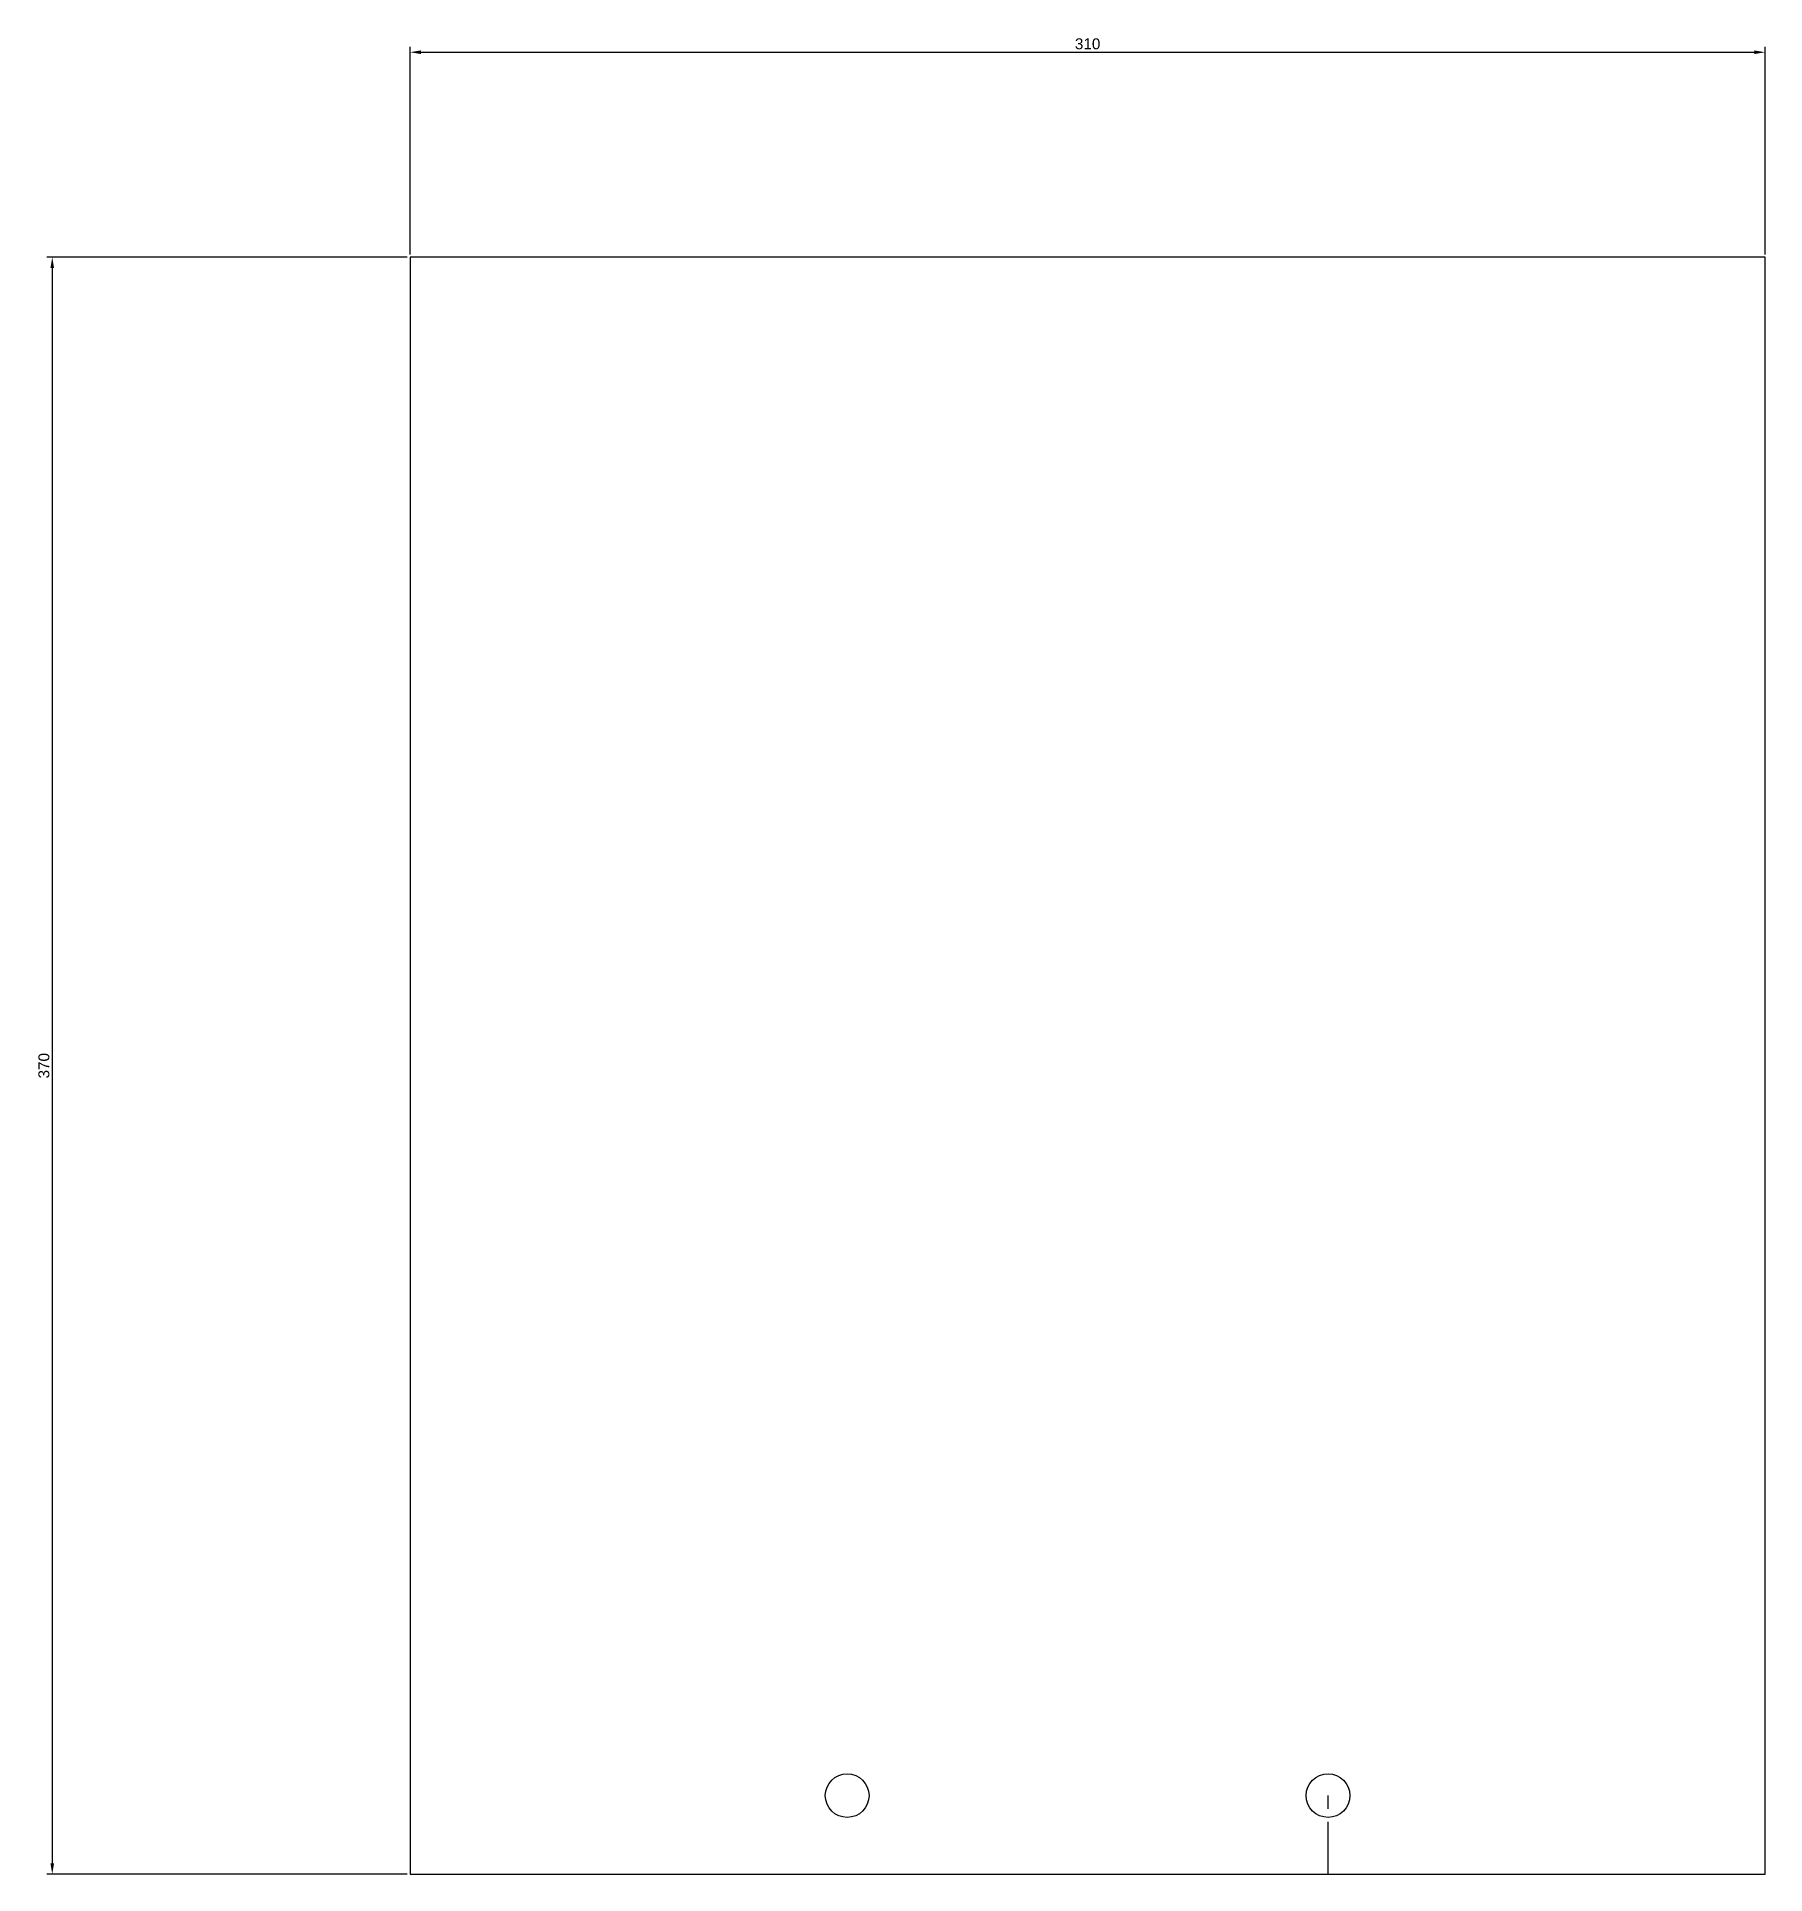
# Model space of a CAD drawing. Header units: millimetres. Extents: x -55 to 340, y 50 to 470.
import ezdxf

# ---------------------------------------------------------------- set-up
doc = ezdxf.new("R2010")
doc.units = ezdxf.units.MM
doc.linetypes.add('ACAD_ISO02W100', pattern=[15, 12, -3])
doc.layers.add('점선', color=90, linetype='ACAD_ISO02W100')
doc.styles.get("Standard").update_dxf_attribs({"font": 'arial.ttf'})
doc.dimstyles.new('ISO-25', dxfattribs={"dimtxt": 2.5, "dimasz": 2.5, "dimexe": 1.25, "dimexo": 0.625, "dimtad": 1, "dimtxsty": 'Standard', "dimcen": 2.5, "dimadec": 0, "dimazin": 0, "dimtfac": 1, "dimtmove": 0, "dimatfit": 3, "dimfxl": 1, "dimarcsym": 0})

# ---------------------------------------------------------------- blocks, each defined once
blk = doc.blocks.new('*D1')
at = {"color": 0, "lineweight": -2, "transparency": 16777216}
for p, q in [((29.93, 420.66), (29.93, 468.18)), ((32.43, 466.93), (337.43, 466.93)), ((339.93, 420.66), (339.93, 468.18))]:
    blk.add_line(p, q, dxfattribs=at)
at = {"color": 0, "transparency": 16777216}
for points in [[(32.43, 467.35), (32.43, 466.52), (29.93, 466.93)], [(337.43, 467.35), (337.43, 466.52), (339.93, 466.93)]]:
    blk.add_solid(points, dxfattribs=at)
at = {"layer": 'Defpoints', "color": 0, "transparency": 16777216}
for p in [(339.93, 466.93), (29.93, 420.03), (339.93, 420.03)]:
    blk.add_point(p, dxfattribs=at)
at = {"color": 0, "transparency": 16777216, "insert": (184.93, 468.84), "char_height": 2.5, "attachment_point": 5}
blk.add_mtext('310', dxfattribs=at)
blk = doc.blocks.new('*D2')
at = {"color": 0, "lineweight": -2, "transparency": 16777216}
for p, q in [((29.31, 420.03), (-53.16, 420.03)), ((-51.91, 417.53), (-51.91, 52.53)), ((29.31, 50.03), (-53.16, 50.03))]:
    blk.add_line(p, q, dxfattribs=at)
at = {"color": 0, "transparency": 16777216}
for points in [[(-52.32, 417.53), (-51.49, 417.53), (-51.91, 420.03)], [(-52.32, 52.53), (-51.49, 52.53), (-51.91, 50.03)]]:
    blk.add_solid(points, dxfattribs=at)
at = {"layer": 'Defpoints', "color": 0, "transparency": 16777216}
for p in [(29.93, 420.03), (-51.91, 50.03), (29.93, 50.03)]:
    blk.add_point(p, dxfattribs=at)
at = {"color": 0, "transparency": 16777216, "insert": (-53.81, 235.03), "char_height": 2.5, "attachment_point": 5, "rotation": 90}
blk.add_mtext('370', dxfattribs=at)

msp = doc.modelspace()

# ---------------------------------------------------------------- linework, layer by layer
for p, q in [((339.931, 420.035), (29.931, 420.035)), ((29.931, 420.035), (29.931, 50.035)), ((339.931, 50.035), (339.931, 420.035)), ((29.931, 50.035), (339.931, 50.035))]:
    msp.add_line(p, q)
for centre in [(129.931, 68.035), (239.931, 68.035)]:
    msp.add_circle(centre, 5)
at = {"layer": '점선'}
msp.add_line((239.931, 50.035), (239.931, 68.035), dxfattribs=at)

# ---------------------------------------------------------------- dimensions: what is measured, and where the dimension line sits
dim = msp.add_linear_dim(base=(339.931, 466.933), p1=(29.931, 420.035), p2=(339.931, 420.035), dimstyle='ISO-25')
dim.commit()
dim.dimension.update_dxf_attribs({"geometry": '*D1', "text_midpoint": (184.931, 468.835)})
dim = msp.add_linear_dim(base=(-51.908, 50.035), p1=(29.931, 420.035), p2=(29.931, 50.035), angle=90, dimstyle='ISO-25')
dim.commit()
dim.dimension.update_dxf_attribs({"geometry": '*D2', "text_midpoint": (-53.81, 235.035)})

doc.saveas('drawing.dxf')
